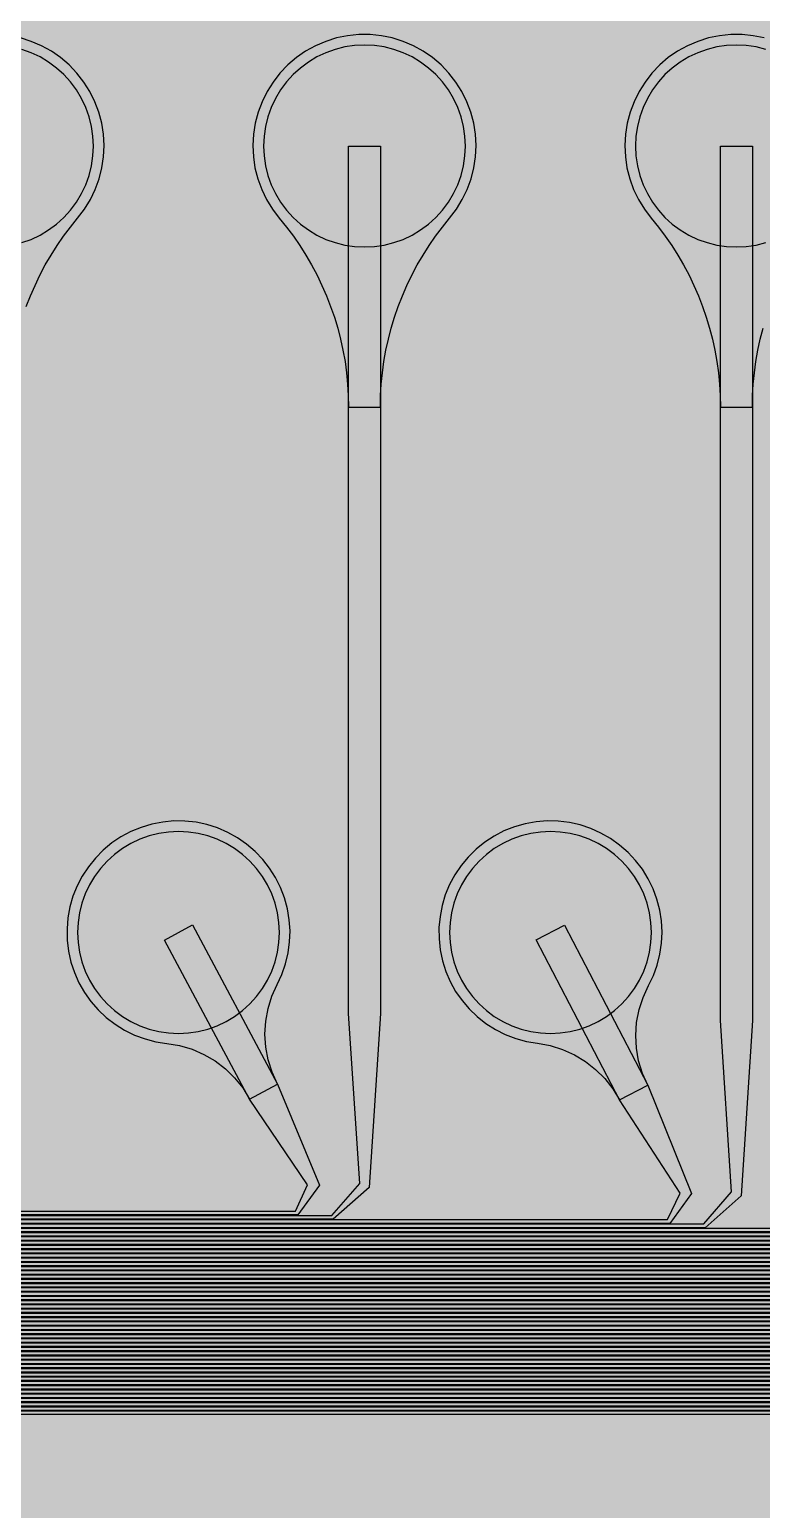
# Model space of a CAD drawing. Header units: metres. Extents: x -7231 to 10969, y -37556 to 1873.
# Drawn here: x 6216 to 6905, y -24324 to -22931 of the extents above; entities that cross this region are included whole.
import ezdxf

# ---------------------------------------------------------------- set-up
doc = ezdxf.new("R2010")
doc.units = ezdxf.units.M
for name, color, linetype in [('Metal1', 4, 'CONTINUOUS'), ('Metal2', 3, 'CONTINUOUS'), ('Polyimide', 7, 'CONTINUOUS'), ('Polyimide_Negative', 5, 'CONTINUOUS')]:
    doc.layers.add(name, color=color, linetype=linetype)

msp = doc.modelspace()

# ---------------------------------------------------------------- hatches: boundary and pattern name
at = {"layer": 'Polyimide'}
msp.add_hatch(color=7, dxfattribs=at).paths.add_polyline_path([(4065.7, -468), (4066.7, -502), (4068.5, -536), (4071.4, -570), (4075.5, -604), (4081, -638), (4088, -672), (4096.5, -706), (4106.6, -740), (4118.3, -774), (4131.6, -808), (4146.5, -842), (4162.9, -876), (4180.7, -910), (4199.8, -944), (4220.2, -978), (4241.7, -1012), (4264.2, -1046), (4287.5, -1080), (4311.5, -1114), (4336, -1148), (4360.9, -1182), (4385.9, -1216), (4410.9, -1250), (4435.7, -1284), (4460.2, -1318), (4484.2, -1352), (4507.5, -1385.9), (4530, -1419.9), (4551.5, -1453.9), (4571.9, -1487.9), (4591.1, -1521.9), (4608.9, -1555.9), (4625.3, -1589.9), (4640.1, -1623.9), (4653.4, -1657.9), (4665.1, -1691.9), (4675.2, -1725.9), (4683.7, -1759.9), (4690.7, -1793.9), (4696.2, -1827.9), (4700.3, -1861.9), (4703.2, -1895.9), (4705.1, -1929.9), (4706.1, -1963.9), (4706.4, -1997.9), (4706.5, -2031.9), (4706.5, -4793), (4710, -4838.4), (4720.2, -4882.7), (4737.1, -4925), (4760.1, -4964.2), (4788.9, -4999.5), (4822.6, -5030), (4860.5, -5055.1), (4901.8, -5074.2), (4901.8, -5074.2), (4970.7, -5105.2), (5034.7, -5145.3), (5092.8, -5193.5), (5143.8, -5249.2), (5186.9, -5311.2), (5221.2, -5378.4), (5246.2, -5449.7), (5261.4, -5523.7), (5266.5, -5599), (5261.4, -5674.3), (5246.2, -5748.3), (5221.2, -5819.6), (5186.9, -5886.8), (5143.8, -5948.8), (5092.8, -6004.5), (5034.7, -6052.7), (4970.7, -6092.8), (4901.8, -6123.8), (4860.5, -6142.9), (4822.6, -6168), (4788.9, -6198.5), (4760.1, -6233.8), (4737.1, -6273), (4720.2, -6315.3), (4710, -6359.6), (4706.5, -6405), (4706.5, -9221.5), (4710, -9266.9), (4720.2, -9311.2), (4737.1, -9353.5), (4760.1, -9392.7), (4788.9, -9428), (4822.6, -9458.5), (4860.5, -9483.6), (4901.8, -9502.7), (4970.7, -9533.7), (5034.7, -9573.8), (5092.8, -9622), (5143.8, -9677.7), (5186.9, -9739.7), (5221.2, -9806.9), (5246.2, -9878.2), (5261.4, -9952.2), (5266.5, -10027.5), (5261.4, -10102.8), (5246.2, -10176.8), (5221.2, -10248.1), (5186.9, -10315.3), (5143.8, -10377.3), (5092.8, -10433), (5034.7, -10481.2), (4970.7, -10521.3), (4901.8, -10552.3), (4860.5, -10571.4), (4822.6, -10596.5), (4788.9, -10627), (4760.1, -10662.3), (4737.1, -10701.5), (4720.2, -10743.8), (4710, -10788.1), (4706.5, -10833.5), (4706.5, -13650), (4710, -13695.4), (4720.2, -13739.7), (4737.1, -13782), (4760.1, -13821.2), (4788.9, -13856.5), (4822.6, -13887), (4860.5, -13912.1), (4901.8, -13931.2), (4970.7, -13962.2), (5034.7, -14002.2), (5092.8, -14050.5), (5143.8, -14106.2), (5186.9, -14168.2), (5221.2, -14235.4), (5246.2, -14306.7), (5261.4, -14380.7), (5266.5, -14456), (5261.4, -14531.3), (5246.2, -14605.3), (5221.2, -14676.5), (5186.9, -14743.8), (5143.8, -14805.8), (5092.8, -14861.5), (5034.7, -14909.7), (4970.7, -14949.8), (4901.8, -14980.8), (4860.5, -14999.9), (4822.6, -15025), (4788.9, -15055.5), (4760.1, -15090.8), (4737.1, -15130), (4720.2, -15172.3), (4710, -15216.6), (4706.5, -15262), (4706.5, -15456), (4720.9, -15750), (4764.1, -16041.3), (4835.7, -16326.8), (4934.9, -16604), (5060.7, -16870.2), (5212.1, -17122.7), (5387.5, -17359.2), (5585.2, -17577.3), (5803.3, -17775), (6039.8, -17950.4), (6292.3, -18101.8), (6558.4, -18227.6), (6835.6, -18326.8), (7121.2, -18398.3), (7412.4, -18441.5), (7706.5, -18456), (9969, -18456), (10047.4, -18459.8), (10125.1, -18471.4), (10201.2, -18490.4), (10275.2, -18516.9), (10346.1, -18550.5), (10413.5, -18590.8), (10476.5, -18637.6), (10534.7, -18690.3), (10587.4, -18748.5), (10634.2, -18811.5), (10674.5, -18878.9), (10708.1, -18949.8), (10734.6, -19023.8), (10753.6, -19099.9), (10765.2, -19177.6), (10769, -19256), (10769, -20895.8), (10730.2, -20951.4), (10694.6, -21009.1), (10662.2, -21068.6), (10633.2, -21129.9), (10607.6, -21192.7), (10585.5, -21256.7), (10566.9, -21322), (10552, -21388.1), (10540.8, -21455), (10533.4, -21522.3), (10529.6, -21590), (10529.6, -21657.8), (10533.4, -21725.5), (10540.8, -21792.9), (10552, -21859.7), (10566.9, -21925.9), (10585.5, -21991.1), (10607.6, -22055.2), (10633.2, -22117.9), (10662.2, -22179.2), (10694.6, -22238.7), (10730.2, -22296.4), (10769, -22352), (10769, -32454.2), (10728.7, -32510.5), (10691.7, -32568.9), (10658, -32629.3), (10627.8, -32691.6), (10601.2, -32755.4), (10578.2, -32820.7), (10558.9, -32887.1), (10543.4, -32954.5), (10531.8, -33022.7), (10524, -33091.4), (10520.1, -33160.5), (10520.1, -33229.7), (10524, -33298.8), (10531.8, -33367.5), (10543.4, -33435.7), (10558.9, -33503.1), (10578.2, -33569.5), (10601.2, -33634.8), (10627.8, -33698.6), (10658, -33760.8), (10691.7, -33821.3), (10728.7, -33879.7), (10769, -33936), (10769, -36556), (10765.2, -36634.4), (10753.6, -36712.1), (10734.6, -36788.2), (10708.1, -36862.1), (10674.5, -36933.1), (10634.2, -37000.5), (10587.4, -37063.5), (10534.7, -37121.7), (10476.5, -37174.4), (10413.5, -37221.2), (10346.1, -37261.5), (10275.2, -37295.1), (10201.2, -37321.6), (10125.1, -37340.6), (10047.4, -37352.1), (9969, -37356), (-6231, -37356), (-6309.4, -37352.1), (-6387.1, -37340.6), (-6463.2, -37321.6), (-6537.2, -37295.1), (-6608.1, -37261.5), (-6675.5, -37221.2), (-6738.5, -37174.4), (-6796.7, -37121.7), (-6849.4, -37063.5), (-6896.2, -37000.5), (-6936.5, -36933.1), (-6970.1, -36862.1), (-6996.6, -36788.2), (-7015.6, -36712.1), (-7027.2, -36634.4), (-7031, -36556), (-7031, -33936), (-6990.7, -33879.8), (-6953.7, -33821.3), (-6920, -33760.9), (-6889.8, -33698.6), (-6863.2, -33634.8), (-6840.2, -33569.5), (-6820.9, -33503.1), (-6805.4, -33435.7), (-6793.7, -33367.5), (-6785.9, -33298.8), (-6782, -33229.7), (-6782, -33160.5), (-6785.9, -33091.4), (-6793.7, -33022.7), (-6805.4, -32954.5), (-6820.9, -32887.1), (-6840.2, -32820.6), (-6863.2, -32755.4), (-6889.8, -32691.5), (-6920, -32629.3), (-6953.7, -32568.9), (-6990.7, -32510.4), (-7031, -32454.2), (-7031, -22364.8), (-6990.7, -22308.6), (-6953.7, -22250.1), (-6920, -22189.7), (-6889.8, -22127.5), (-6863.2, -22063.6), (-6840.2, -21998.4), (-6820.9, -21931.9), (-6805.4, -21864.5), (-6793.7, -21796.3), (-6785.9, -21727.6), (-6782, -21658.5), (-6782, -21589.3), (-6785.9, -21520.3), (-6793.7, -21451.5), (-6805.4, -21383.3), (-6820.9, -21315.9), (-6840.2, -21249.5), (-6863.2, -21184.2), (-6889.8, -21120.4), (-6920, -21058.1), (-6953.7, -20997.7), (-6990.7, -20939.3), (-7031, -20883), (-7031, -19256), (-7027.2, -19177.6), (-7015.6, -19099.9), (-6996.6, -19023.8), (-6970.1, -18949.8), (-6936.5, -18878.9), (-6896.2, -18811.5), (-6849.4, -18748.5), (-6796.7, -18690.3), (-6738.5, -18637.6), (-6675.5, -18590.8), (-6608.1, -18550.5), (-6537.2, -18516.9), (-6463.2, -18490.4), (-6387.1, -18471.4), (-6309.4, -18459.8), (-6231, -18456), (-3968.5, -18456), (-3674.4, -18441.5), (-3383.2, -18398.3), (-3097.6, -18326.8), (-2820.4, -18227.6), (-2554.3, -18101.8), (-2301.8, -17950.4), (-2065.3, -17775), (-1847.2, -17577.3), (-1649.5, -17359.2), (-1474.1, -17122.7), (-1322.7, -16870.2), (-1196.9, -16604), (-1097.7, -16326.8), (-1026.1, -16041.3), (-982.9, -15750), (-968.5, -15456), (-968.5, -15262), (-972, -15216.6), (-982.2, -15172.3), (-999.1, -15130), (-1022.1, -15090.8), (-1050.9, -15055.5), (-1084.6, -15025), (-1122.5, -14999.9), (-1163.8, -14980.8), (-1232.7, -14949.8), (-1296.7, -14909.7), (-1354.8, -14861.5), (-1405.8, -14805.8), (-1448.9, -14743.8), (-1483.2, -14676.5), (-1508.2, -14605.3), (-1523.4, -14531.3), (-1528.5, -14456), (-1523.4, -14380.7), (-1508.2, -14306.7), (-1483.2, -14235.4), (-1448.9, -14168.2), (-1405.8, -14106.2), (-1354.8, -14050.5), (-1296.7, -14002.2), (-1232.7, -13962.2), (-1163.8, -13931.2), (-1122.5, -13912.1), (-1084.6, -13887), (-1050.9, -13856.5), (-1022.1, -13821.2), (-999.1, -13782), (-982.2, -13739.7), (-972, -13695.4), (-968.5, -13650), (-968.5, -12309.6), (-972, -12264.3), (-982.2, -12219.9), (-999.1, -12177.7), (-1022.1, -12138.5), (-1050.9, -12103.2), (-1084.6, -12072.6), (-1122.5, -12047.5), (-1163.8, -12028.5), (-1232.7, -11997.4), (-1296.7, -11957.4), (-1354.8, -11909.1), (-1405.8, -11853.5), (-1448.9, -11791.5), (-1483.2, -11724.2), (-1508.2, -11653), (-1523.4, -11579), (-1528.5, -11503.7), (-1523.4, -11428.3), (-1508.2, -11354.4), (-1483.2, -11283.1), (-1448.9, -11215.9), (-1405.8, -11153.8), (-1354.8, -11098.2), (-1296.7, -11049.9), (-1232.7, -11009.9), (-1163.8, -10978.8), (-1122.5, -10959.8), (-1084.6, -10934.7), (-1050.9, -10904.1), (-1022.1, -10868.9), (-999.1, -10829.6), (-982.2, -10787.4), (-972, -10743), (-968.5, -10697.7), (-968.5, -9357.3), (-972, -9311.9), (-982.2, -9267.6), (-999.1, -9225.4), (-1022.1, -9186.1), (-1050.9, -9150.8), (-1084.6, -9120.3), (-1122.5, -9095.2), (-1163.8, -9076.2), (-1163.8, -9076.2), (-1232.7, -9045.1), (-1296.7, -9005.1), (-1354.8, -8956.8), (-1405.8, -8901.1), (-1448.9, -8839.1), (-1483.2, -8771.9), (-1508.2, -8700.6), (-1523.4, -8626.7), (-1528.5, -8551.3), (-1523.4, -8476), (-1508.2, -8402), (-1483.2, -8330.8), (-1448.9, -8263.5), (-1405.8, -8201.5), (-1354.8, -8145.9), (-1296.7, -8097.6), (-1232.7, -8057.6), (-1163.8, -8026.5), (-1163.8, -8026.5), (-1122.5, -8007.4), (-1084.6, -7982.4), (-1050.9, -7951.8), (-1022.1, -7916.5), (-999.1, -7877.3), (-982.2, -7835), (-972, -7790.7), (-968.5, -7745.4), (-968.5, -6405), (-972, -6359.6), (-982.2, -6315.3), (-999.1, -6273), (-1022.1, -6233.8), (-1050.9, -6198.5), (-1084.6, -6168), (-1122.5, -6142.9), (-1163.8, -6123.8), (-1163.8, -6123.8), (-1232.7, -6092.8), (-1296.7, -6052.7), (-1354.8, -6004.5), (-1405.8, -5948.8), (-1448.9, -5886.8), (-1483.2, -5819.6), (-1508.2, -5748.3), (-1523.4, -5674.3), (-1528.5, -5599), (-1523.4, -5523.7), (-1508.2, -5449.7), (-1483.2, -5378.4), (-1448.9, -5311.2), (-1405.8, -5249.2), (-1354.8, -5193.5), (-1296.7, -5145.3), (-1232.7, -5105.2), (-1163.8, -5074.2), (-1163.8, -5074.2), (-1122.5, -5055.1), (-1084.6, -5030), (-1050.9, -4999.5), (-1022.1, -4964.2), (-999.1, -4925), (-982.2, -4882.7), (-972, -4838.4), (-968.5, -4793), (-968.5, -2031.9), (-968.4, -1997.9), (-968.1, -1963.9), (-967.1, -1929.9), (-965.2, -1895.9), (-962.2, -1861.9), (-958, -1827.9), (-952.4, -1793.9), (-945.3, -1759.9), (-936.6, -1725.9), (-926.4, -1691.9), (-914.4, -1657.9), (-900.9, -1623.9), (-885.7, -1589.9), (-869.1, -1555.9), (-850.9, -1521.9), (-831.4, -1487.9), (-810.6, -1453.9), (-788.7, -1419.9), (-765.8, -1385.9), (-742.1, -1352), (-717.6, -1318), (-692.7, -1284), (-667.4, -1250), (-641.9, -1216), (-616.4, -1182), (-591.1, -1148), (-566.1, -1114), (-541.7, -1080), (-517.9, -1046), (-495, -1012), (-473.1, -978), (-452.4, -944), (-432.8, -910), (-414.7, -876), (-398, -842), (-382.9, -808), (-369.3, -774), (-357.4, -740), (-347.1, -706), (-338.4, -672), (-331.3, -638), (-325.7, -604), (-321.5, -570), (-318.6, -536), (-316.7, -502), (-315.7, -468), (-315.3, -434), (-315.2, -400), (-315.2, 401), (-315.2, 451), (-315.2, 1644), (-270.2, 1644), (-270, 1637.1), (-269.4, 1630.3), (-268.2, 1623.5), (-266.7, 1616.8), (-264.7, 1610.2), (-262.3, 1603.8), (-259.4, 1597.6), (-256.2, 1591.5), (-252.6, 1585.7), (-248.6, 1580.1), (-244.2, 1574.8), (-239.5, 1569.8), (-234.5, 1565.1), (-229.2, 1560.7), (-223.6, 1556.7), (-217.8, 1553.1), (-211.7, 1549.8), (-205.4, 1547), (-199, 1544.6), (-192.4, 1542.6), (-185.7, 1541), (-179, 1539.9), (-172.1, 1539.2), (-165.2, 1539), (-158.4, 1539.2), (-151.5, 1539.9), (-144.8, 1541), (-138.1, 1542.6), (-131.5, 1544.6), (-125.1, 1547), (-118.8, 1549.8), (-112.8, 1553.1), (-106.9, 1556.7), (-101.3, 1560.7), (-96, 1565.1), (-91, 1569.8), (-86.3, 1574.8), (-81.9, 1580.1), (-77.9, 1585.7), (-74.3, 1591.5), (-71.1, 1597.6), (-68.2, 1603.8), (-65.8, 1610.2), (-63.8, 1616.8), (-62.3, 1623.5), (-61.1, 1630.3), (-60.5, 1637.1), (-60.2, 1644), (1853, 1644), (1853, 1573), (3815.2, 1573), (3815.5, 1579.5), (3816.1, 1586.1), (3817.2, 1592.5), (3818.7, 1598.9), (3820.6, 1605.1), (3822.9, 1611.3), (3825.6, 1617.2), (3828.6, 1623), (3832.1, 1628.6), (3835.9, 1633.9), (3840.1, 1638.9), (3844.5, 1643.7), (3849.3, 1648.2), (3854.4, 1652.3), (3859.7, 1656.1), (3865.2, 1659.6), (3871, 1662.7), (3877, 1665.4), (3883.1, 1667.7), (3889.4, 1669.6), (3895.7, 1671.1), (3902.2, 1672.1), (3908.7, 1672.8), (3915.2, 1673), (3921.8, 1672.8), (3928.3, 1672.1), (3934.8, 1671.1), (3941.1, 1669.6), (3947.4, 1667.7), (3953.5, 1665.4), (3959.5, 1662.7), (3965.2, 1659.6), (3970.8, 1656.1), (3976.1, 1652.3), (3981.2, 1648.2), (3986, 1643.7), (3990.4, 1638.9), (3994.6, 1633.9), (3998.4, 1628.6), (4001.9, 1623), (4004.9, 1617.2), (4007.6, 1611.3), (4009.9, 1605.1), (4011.8, 1598.9), (4013.3, 1592.5), (4014.4, 1586.1), (4015, 1579.5), (4015.2, 1573), (4065.2, 1573), (4065.2, 451), (4065.2, 401), (4065.2, -400), (4065.3, -434), (4065.7, -468)])

# ---------------------------------------------------------------- linework, layer by layer
at = {"layer": 'Metal1'}
for points in [[(9452.2, -24234.7), (2924.3, -24234.7), (2893.2, -24203.7), (2893.2, -19211.9)], [(2896.7, -19211.9), (2896.7, -24202.3), (2925.7, -24231.2), (9450.8, -24231.2)], [(9444.2, -24226.7), (2932.3, -24226.7), (2901.2, -24195.7), (2901.2, -19211.9)], [(2904.7, -19211.9), (2904.7, -24194.3), (2933.7, -24223.2), (9442.8, -24223.2)], [(9436.2, -24218.8), (2940.3, -24218.8), (2909.2, -24187.7), (2909.2, -19211.9)], [(2912.7, -19211.9), (2912.7, -24186.3), (2941.7, -24215.2), (9434.8, -24215.2)], [(9428.2, -24210.7), (2948.3, -24210.7), (2917.2, -24179.7), (2917.2, -19211.9)], [(2920.7, -19211.9), (2920.7, -24178.3), (2949.7, -24207.2), (9426.8, -24207.2)], [(9420.2, -24202.7), (2956.3, -24202.7), (2925.2, -24171.7), (2925.2, -19211.9)], [(2928.7, -19211.9), (2928.7, -24170.3), (2957.7, -24199.2), (9418.8, -24199.2)], [(9412.2, -24194.7), (2964.3, -24194.7), (2933.2, -24163.7), (2933.2, -19211.9)], [(2936.7, -19211.9), (2936.7, -24162.3), (2965.7, -24191.2), (9410.8, -24191.2)], [(9404.2, -24186.8), (2972.3, -24186.8), (2941.2, -24155.7), (2941.2, -19211.9)], [(2944.7, -19211.9), (2944.7, -24154.3), (2973.7, -24183.2), (9402.8, -24183.2)], [(9396.2, -24178.7), (2980.3, -24178.7), (2949.2, -24147.7), (2949.2, -19211.9)], [(2952.7, -19211.9), (2952.7, -24146.3), (2981.7, -24175.2), (9394.8, -24175.2)], [(9388.2, -24170.7), (2988.3, -24170.7), (2957.2, -24139.7), (2957.2, -19211.9)], [(2960.7, -19211.9), (2960.7, -24138.3), (2989.7, -24167.2), (9386.8, -24167.2)], [(9380.2, -24162.7), (2996.3, -24162.7), (2965.2, -24131.7), (2965.2, -19211.9)], [(2968.7, -19211.9), (2968.7, -24130.3), (2997.7, -24159.2), (9378.8, -24159.2)], [(9372.2, -24154.8), (3004.3, -24154.8), (2973.2, -24123.7), (2973.2, -19211.9)], [(2976.7, -19211.9), (2976.7, -24122.3), (3005.7, -24151.2), (9370.8, -24151.2)], [(9364.2, -24146.7), (3012.3, -24146.7), (2981.2, -24115.7), (2981.2, -19211.9)], [(2984.7, -19211.9), (2984.7, -24114.3), (3013.7, -24143.2), (9362.8, -24143.2)], [(9356.2, -24138.7), (3020.3, -24138.7), (2989.2, -24107.7), (2989.2, -19211.9)], [(2992.7, -19211.9), (2992.7, -24106.3), (3021.7, -24135.2), (9354.8, -24135.2)], [(9348.2, -24130.7), (3028.3, -24130.7), (2997.2, -24099.7), (2997.2, -19211.9)], [(3000.7, -19211.9), (3000.7, -24098.3), (3029.7, -24127.2), (9346.8, -24127.2)], [(9340.2, -24122.8), (3036.3, -24122.8), (3005.2, -24091.7), (3005.2, -19211.9)], [(3008.7, -19211.9), (3008.7, -24090.3), (3037.7, -24119.2), (9338.8, -24119.2)], [(9332.2, -24114.7), (3044.3, -24114.7), (3013.2, -24083.7), (3013.2, -19211.9)], [(3016.7, -19211.9), (3016.7, -24082.3), (3045.7, -24111.2), (9330.8, -24111.2)], [(8952.2, -24106.7), (3052.3, -24106.7), (3021.2, -24075.7), (3021.2, -19211.9)], [(3024.7, -19211.9), (3024.7, -24074.3), (3053.7, -24103.2), (8950.8, -24103.2)], [(8602.2, -24098.7), (3060.3, -24098.7), (3029.2, -24067.7), (3029.2, -19211.9)], [(3032.7, -19211.9), (3032.7, -24066.3), (3061.7, -24095.2), (8600.8, -24095.2)], [(8252.2, -24090.8), (3068.3, -24090.8), (3037.2, -24059.7), (3037.2, -19211.9)], [(3040.7, -19211.9), (3040.7, -24058.3), (3069.7, -24087.2), (8250.8, -24087.2)], [(7935.9, -24052.8), (7902.2, -24082.8), (3076.3, -24082.8), (3045.2, -24051.7), (3045.2, -19211.9)], [(3048.7, -19211.9), (3048.7, -24050.3), (3077.7, -24079.2), (7900.8, -24079.2), (7927.1, -24049.2)], [(3056.7, -19211.9), (3056.7, -24042.3), (3085.7, -24071.2), (7550.8, -24071.2), (7577.1, -24041.2), (7566.5, -23876.5), (7566.5, -23041), (7596.5, -23041), (7596.5, -23876.5), (7585.9, -24044.8), (7552.2, -24074.7), (3084.3, -24074.7), (3053.2, -24043.7), (3053.2, -19211.9)], [(3064.7, -19211.9), (3064.7, -24034.3), (3093.7, -24063.2), (7200.8, -24063.2), (7227, -24033.2), (7216.5, -23870.1), (7216.5, -23041), (7246.5, -23041), (7246.5, -23870.1), (7236, -24036.8), (7202.2, -24066.7), (3092.3, -24066.7), (3061.2, -24035.7), (3061.2, -19211.9)], [(3072.7, -19211.9), (3072.7, -24026.3), (3101.7, -24055.2), (6850.8, -24055.2), (6877, -24025.1), (6866.5, -23863.7), (6866.5, -23041), (6896.5, -23041), (6896.5, -23863.7), (6886, -24028.9), (6852.2, -24058.8), (3100.3, -24058.8), (3069.2, -24027.7), (3069.2, -19211.9)], [(3080.7, -19211.9), (3080.7, -24018.3), (3109.7, -24047.2), (6500.8, -24047.2), (6527, -24017.1), (6516.5, -23857.3), (6516.5, -23041), (6546.5, -23041), (6546.5, -23857.3), (6536, -24020.9), (6502.2, -24050.8), (3108.3, -24050.8), (3077.2, -24019.7), (3077.2, -19211.9)], [(6213.3, -23191.9), (6217.2, -23181.9), (6221.5, -23172.1), (6226.1, -23162.4), (6231.2, -23152.9), (6236.6, -23143.6), (6242.3, -23134.6), (6248.4, -23125.8), (6254.9, -23117.2), (6261.6, -23108.9), (6268.1, -23100.4), (6273.6, -23091.4), (6278.2, -23081.8), (6281.9, -23071.9), (6284.5, -23061.6), (6286, -23051.1), (6286.5, -23040.5), (6285.9, -23029.9), (6284.3, -23019.4), (6281.6, -23009.2), (6277.8, -22999.3), (6273.1, -22989.8), (6267.5, -22980.8), (6261, -22972.4), (6253.7, -22964.7), (6245.6, -22957.8), (6236.9, -22951.8), (6227.6, -22946.7), (6217.9, -22942.5), (6207.7, -22939.3)], [(6907.7, -22939.3), (6897.4, -22937.2), (6886.8, -22936.1), (6876.2, -22936.1), (6865.6, -22937.2), (6855.3, -22939.3), (6845.1, -22942.5), (6835.4, -22946.7), (6826.1, -22951.8), (6817.4, -22957.8), (6809.3, -22964.7), (6802, -22972.4), (6795.5, -22980.8), (6789.9, -22989.8), (6785.2, -22999.3), (6781.4, -23009.2), (6778.7, -23019.4), (6777.1, -23029.9), (6776.5, -23040.5), (6777, -23051.1), (6778.5, -23061.6), (6781.1, -23071.9), (6784.8, -23081.8), (6789.4, -23091.4), (6794.9, -23100.4), (6801.4, -23108.9), (6808.1, -23117.2), (6814.6, -23125.8), (6820.7, -23134.6), (6826.4, -23143.6), (6831.8, -23152.9), (6836.9, -23162.4), (6841.5, -23172.1), (6845.8, -23181.9), (6849.7, -23191.9), (6853.2, -23202.1), (6856.3, -23212.4), (6859, -23222.7), (6861.3, -23233.2), (6863.2, -23243.8), (6864.6, -23254.4), (6865.7, -23265.1), (6866.3, -23275.8), (6866.5, -23286.6), (6896.5, -23286.6), (6896.5, -23286.6), (6896.7, -23275.8), (6897.3, -23265.1), (6898.4, -23254.4), (6899.8, -23243.8), (6901.7, -23233.2), (6904, -23222.7), (6906.7, -23212.4)]]:
    msp.add_lwpolyline(points, dxfattribs=at)
msp.add_lwpolyline([(6546.5, -23286.6), (6546.7, -23275.8), (6547.3, -23265.1), (6548.4, -23254.4), (6549.8, -23243.8), (6551.7, -23233.2), (6554, -23222.7), (6556.7, -23212.4), (6559.8, -23202.1), (6563.3, -23191.9), (6567.2, -23181.9), (6571.5, -23172.1), (6576.1, -23162.4), (6581.2, -23152.9), (6586.6, -23143.6), (6592.3, -23134.6), (6598.4, -23125.8), (6604.9, -23117.2), (6611.6, -23108.9), (6618.1, -23100.4), (6623.6, -23091.4), (6628.2, -23081.8), (6631.9, -23071.9), (6634.5, -23061.6), (6636, -23051.1), (6636.5, -23040.5), (6635.9, -23029.9), (6634.3, -23019.4), (6631.6, -23009.2), (6627.8, -22999.3), (6623.1, -22989.8), (6617.5, -22980.8), (6611, -22972.4), (6603.7, -22964.7), (6595.6, -22957.8), (6586.9, -22951.8), (6577.6, -22946.7), (6567.9, -22942.5), (6557.7, -22939.3), (6547.4, -22937.2), (6536.8, -22936.1), (6526.2, -22936.1), (6515.6, -22937.2), (6505.3, -22939.3), (6495.1, -22942.5), (6485.4, -22946.7), (6476.1, -22951.8), (6467.4, -22957.8), (6459.3, -22964.7), (6452, -22972.4), (6445.5, -22980.8), (6439.9, -22989.8), (6435.2, -22999.3), (6431.4, -23009.2), (6428.7, -23019.4), (6427.1, -23029.9), (6426.5, -23040.5), (6427, -23051.1), (6428.5, -23061.6), (6431.1, -23071.9), (6434.8, -23081.8), (6439.4, -23091.4), (6444.9, -23100.4), (6451.4, -23108.9), (6458.1, -23117.2), (6464.6, -23125.8), (6470.7, -23134.6), (6476.4, -23143.6), (6481.8, -23152.9), (6486.9, -23162.4), (6491.5, -23172.1), (6495.8, -23181.9), (6499.7, -23191.9), (6503.2, -23202.1), (6506.3, -23212.4), (6509, -23222.7), (6511.3, -23233.2), (6513.2, -23243.8), (6514.6, -23254.4), (6515.7, -23265.1), (6516.3, -23275.8), (6516.5, -23286.6), (6546.5, -23286.6)], close=True, dxfattribs=at)
at = {"layer": 'Metal2'}
for points in [[(9448.2, -24230.7), (2928.3, -24230.7), (2897.2, -24199.7), (2897.2, -19211.9)], [(2900.8, -19211.9), (2900.8, -24198.3), (2929.7, -24227.2), (9446.8, -24227.2)], [(9440.2, -24222.7), (2936.3, -24222.7), (2905.2, -24191.7), (2905.2, -19211.9)], [(2908.8, -19211.9), (2908.8, -24190.3), (2937.7, -24219.2), (9438.8, -24219.2)], [(9432.2, -24214.7), (2944.3, -24214.7), (2913.2, -24183.7), (2913.2, -19211.9)], [(2916.8, -19211.9), (2916.8, -24182.3), (2945.7, -24211.2), (9430.8, -24211.2)], [(9424.2, -24206.8), (2952.3, -24206.8), (2921.2, -24175.7), (2921.2, -19211.9)], [(2924.8, -19211.9), (2924.8, -24174.3), (2953.7, -24203.2), (9422.8, -24203.2)], [(9416.2, -24198.7), (2960.3, -24198.7), (2929.2, -24167.7), (2929.2, -19211.9)], [(2932.8, -19211.9), (2932.8, -24166.3), (2961.7, -24195.2), (9414.8, -24195.2)], [(9408.2, -24190.7), (2968.3, -24190.7), (2937.2, -24159.7), (2937.2, -19211.9)], [(2940.8, -19211.9), (2940.8, -24158.3), (2969.7, -24187.2), (9406.8, -24187.2)], [(9400.2, -24182.7), (2976.3, -24182.7), (2945.2, -24151.7), (2945.2, -19211.9)], [(2948.8, -19211.9), (2948.8, -24150.3), (2977.7, -24179.2), (9398.8, -24179.2)], [(9392.2, -24174.8), (2984.3, -24174.8), (2953.2, -24143.7), (2953.2, -19211.9)], [(2956.8, -19211.9), (2956.8, -24142.3), (2985.7, -24171.2), (9390.8, -24171.2)], [(9384.2, -24166.7), (2992.3, -24166.7), (2961.2, -24135.7), (2961.2, -19211.9)], [(2964.8, -19211.9), (2964.8, -24134.3), (2993.7, -24163.2), (9382.8, -24163.2)], [(9376.2, -24158.7), (3000.3, -24158.7), (2969.2, -24127.7), (2969.2, -19211.9)], [(2972.8, -19211.9), (2972.8, -24126.3), (3001.7, -24155.2), (9374.8, -24155.2)], [(9368.2, -24150.7), (3008.3, -24150.7), (2977.2, -24119.7), (2977.2, -19211.9)], [(2980.8, -19211.9), (2980.8, -24118.3), (3009.7, -24147.2), (9366.8, -24147.2)], [(9360.2, -24142.8), (3016.3, -24142.8), (2985.2, -24111.7), (2985.2, -19211.9)], [(2988.8, -19211.9), (2988.8, -24110.3), (3017.7, -24139.2), (9358.8, -24139.2)], [(9352.2, -24134.7), (3024.3, -24134.7), (2993.2, -24103.7), (2993.2, -19211.9)], [(2996.8, -19211.9), (2996.8, -24102.3), (3025.7, -24131.2), (9350.8, -24131.2)], [(9344.2, -24126.7), (3032.3, -24126.7), (3001.2, -24095.7), (3001.2, -19211.9)], [(3004.8, -19211.9), (3004.8, -24094.3), (3033.7, -24123.2), (9342.8, -24123.2)], [(9336.2, -24118.7), (3040.3, -24118.7), (3009.2, -24087.7), (3009.2, -19211.9)], [(3012.8, -19211.9), (3012.8, -24086.3), (3041.7, -24115.2), (9334.8, -24115.2)], [(9328.2, -24110.8), (3048.3, -24110.8), (3017.2, -24079.7), (3017.2, -19211.9)], [(3020.8, -19211.9), (3020.8, -24078.3), (3049.7, -24107.2), (9326.8, -24107.2)], [(8918.7, -24102.8), (3056.3, -24102.8), (3025.2, -24071.7), (3025.2, -19211.9)], [(3028.7, -19211.9), (3028.7, -24070.3), (3057.7, -24099.2), (8916.8, -24099.2)], [(8568.7, -24094.7), (3064.3, -24094.7), (3033.2, -24063.7), (3033.2, -19211.9)], [(3036.7, -19211.9), (3036.7, -24062.3), (3065.7, -24091.2), (8566.8, -24091.2)], [(8218.7, -24086.7), (3072.3, -24086.7), (3041.2, -24055.7), (3041.2, -19211.9)], [(3044.7, -19211.9), (3044.7, -24054.3), (3073.7, -24083.2), (8216.8, -24083.2)], [(3052.7, -19211.9), (3052.7, -24046.3), (3081.7, -24075.2), (7866.7, -24075.2), (7879.8, -24049.6), (7816, -23940.6), (7743, -23787.5), (7770, -23774.5), (7843.1, -23927.7), (7889.8, -24050.2), (7868.7, -24078.8), (3080.3, -24078.8), (3049.2, -24047.7), (3049.2, -19211.9)], [(3060.7, -19211.9), (3060.7, -24038.3), (3089.7, -24067.2), (7516.7, -24067.2), (7529.4, -24041.8), (7467.7, -23940), (7393, -23787.6), (7420, -23774.4), (7494.7, -23926.8), (7539.6, -24042.3), (7518.7, -24070.8), (3088.3, -24070.8), (3057.2, -24039.7), (3057.2, -19211.9)], [(3068.7, -19211.9), (3068.7, -24030.3), (3097.7, -24059.2), (7166.7, -24059.2), (7178.9, -24034), (7119.5, -23939.3), (7043.1, -23787.8), (7069.9, -23774.2), (7146.3, -23925.8), (7189.5, -24034.4), (7168.7, -24062.7), (3096.3, -24062.7), (3065.2, -24031.7), (3065.2, -19211.9)], [(3076.7, -19211.9), (3076.7, -24022.3), (3105.7, -24051.2), (6816.7, -24051.2), (6828.5, -24026.2), (6771.4, -23938.5), (6693.2, -23787.9), (6719.8, -23774.1), (6798, -23924.7), (6839.3, -24026.6), (6818.7, -24054.7), (3104.3, -24054.7), (3073.2, -24023.7), (3073.2, -19211.9)], [(3084.7, -19211.9), (3084.7, -24014.3), (3113.7, -24043.2), (6466.7, -24043.2), (6478, -24018.4), (6423.3, -23937.7), (6343.3, -23788.1), (6369.7, -23773.9), (6449.8, -23923.6), (6489.2, -24018.7), (6468.7, -24046.7), (3112.3, -24046.7), (3081.2, -24015.7), (3081.2, -19211.9)]]:
    msp.add_lwpolyline(points, dxfattribs=at)
for points in [[(6449.8, -23923.6), (6444.7, -23912.5), (6441, -23900.9), (6438.7, -23888.9), (6437.9, -23876.8), (6438.6, -23864.6), (6440.8, -23852.6), (6444.4, -23841), (6449.4, -23829.9), (6453.8, -23820.4), (6457.3, -23810.5), (6459.7, -23800.3), (6461.1, -23789.9), (6461.5, -23779.4), (6460.8, -23769), (6459.1, -23758.6), (6456.3, -23748.5), (6452.6, -23738.7), (6447.9, -23729.3), (6442.3, -23720.5), (6435.8, -23712.2), (6428.6, -23704.7), (6420.6, -23697.9), (6412, -23691.9), (6402.9, -23686.8), (6393.2, -23682.6), (6383.3, -23679.5), (6373, -23677.3), (6362.6, -23676.2), (6352.1, -23676.1), (6341.7, -23677.1), (6331.4, -23679), (6321.3, -23682.1), (6311.7, -23686.1), (6302.4, -23691), (6293.7, -23696.8), (6285.6, -23703.5), (6278.3, -23711), (6271.7, -23719.1), (6265.9, -23727.9), (6261.1, -23737.2), (6257.2, -23746.9), (6254.3, -23757), (6252.4, -23767.3), (6251.6, -23777.7), (6251.7, -23788.2), (6253, -23798.6), (6255.3, -23808.8), (6258.5, -23818.8), (6262.8, -23828.4), (6268, -23837.5), (6274, -23846), (6280.9, -23853.9), (6288.6, -23861.1), (6296.9, -23867.4), (6305.8, -23873), (6315.2, -23877.5), (6325.1, -23881.2), (6335.2, -23883.8), (6345.6, -23885.4), (6357.6, -23887.4), (6369.3, -23890.9), (6380.4, -23895.7), (6390.9, -23901.9), (6400.6, -23909.3), (6409.3, -23917.8), (6416.9, -23927.3), (6423.3, -23937.7), (6449.8, -23923.6)], [(6798, -23924.7), (6793.1, -23913.6), (6789.5, -23901.9), (6787.4, -23889.9), (6786.8, -23877.8), (6787.6, -23865.6), (6789.9, -23853.6), (6793.7, -23842.1), (6798.8, -23831), (6803.4, -23821.6), (6806.9, -23811.7), (6809.5, -23801.5), (6811, -23791.2), (6811.5, -23780.7), (6810.9, -23770.2), (6809.4, -23759.9), (6806.7, -23749.7), (6803.1, -23739.9), (6798.5, -23730.5), (6793, -23721.5), (6786.7, -23713.2), (6779.5, -23705.6), (6771.6, -23698.7), (6763.1, -23692.6), (6754, -23687.4), (6744.5, -23683.1), (6734.5, -23679.8), (6724.3, -23677.5), (6713.9, -23676.3), (6703.4, -23676), (6693, -23676.9), (6682.6, -23678.7), (6672.6, -23681.6), (6662.8, -23685.5), (6653.5, -23690.3), (6644.8, -23696.1), (6636.6, -23702.6), (6629.1, -23710), (6622.4, -23718.1), (6616.6, -23726.8), (6611.6, -23736), (6607.6, -23745.7), (6604.6, -23755.7), (6602.6, -23766), (6601.6, -23776.4), (6601.7, -23786.9), (6602.8, -23797.3), (6604.9, -23807.6), (6608.1, -23817.6), (6612.2, -23827.2), (6617.3, -23836.4), (6623.3, -23845), (6630, -23853), (6637.6, -23860.2), (6645.8, -23866.7), (6654.7, -23872.3), (6664, -23877), (6673.8, -23880.8), (6683.9, -23883.5), (6694.3, -23885.3), (6706.3, -23887.4), (6717.9, -23891), (6729, -23896), (6739.5, -23902.3), (6749, -23909.8), (6757.6, -23918.5), (6765.1, -23928.1), (6771.4, -23938.5), (6798, -23924.7)]]:
    msp.add_lwpolyline(points, close=True, dxfattribs=at)
at = {"layer": 'Polyimide_Negative'}
for points in [[(6626.5, -23041), (6626, -23031.7), (6624.7, -23022.5), (6622.4, -23013.4), (6619.3, -23004.6), (6615.3, -22996.2), (6610.5, -22988.2), (6604.9, -22980.7), (6598.7, -22973.8), (6591.8, -22967.6), (6584.3, -22962), (6576.3, -22957.2), (6567.9, -22953.2), (6559.1, -22950.1), (6550, -22947.8), (6540.8, -22946.5), (6531.5, -22946), (6522.2, -22946.5), (6513, -22947.8), (6503.9, -22950.1), (6495.1, -22953.2), (6486.7, -22957.2), (6478.7, -22962), (6471.2, -22967.6), (6464.3, -22973.8), (6458.1, -22980.7), (6452.5, -22988.2), (6447.7, -22996.2), (6443.7, -23004.6), (6440.6, -23013.4), (6438.3, -23022.5), (6437, -23031.7), (6436.5, -23041), (6437, -23050.3), (6438.3, -23059.5), (6440.6, -23068.6), (6443.7, -23077.4), (6447.7, -23085.8), (6452.5, -23093.8), (6458.1, -23101.3), (6464.3, -23108.2), (6471.2, -23114.4), (6478.7, -23120), (6486.7, -23124.8), (6495.1, -23128.8), (6503.9, -23131.9), (6513, -23134.2), (6522.2, -23135.5), (6531.5, -23136), (6540.8, -23135.5), (6550, -23134.2), (6559.1, -23131.9), (6567.9, -23128.8), (6576.3, -23124.8), (6584.3, -23120), (6591.8, -23114.4), (6598.7, -23108.2), (6604.9, -23101.3), (6610.5, -23093.8), (6615.3, -23085.8), (6619.3, -23077.4), (6622.4, -23068.6), (6624.7, -23059.5), (6626, -23050.3), (6626.5, -23041)], [(6451.5, -23781), (6451, -23771.7), (6449.7, -23762.5), (6447.4, -23753.4), (6444.3, -23744.6), (6440.3, -23736.2), (6435.5, -23728.2), (6429.9, -23720.7), (6423.7, -23713.8), (6416.8, -23707.6), (6409.3, -23702), (6401.3, -23697.2), (6392.9, -23693.2), (6384.1, -23690.1), (6375, -23687.8), (6365.8, -23686.5), (6356.5, -23686), (6347.2, -23686.5), (6338, -23687.8), (6328.9, -23690.1), (6320.1, -23693.2), (6311.7, -23697.2), (6303.7, -23702), (6296.2, -23707.6), (6289.3, -23713.8), (6283.1, -23720.7), (6277.5, -23728.2), (6272.7, -23736.2), (6268.7, -23744.6), (6265.6, -23753.4), (6263.3, -23762.5), (6262, -23771.7), (6261.5, -23781), (6262, -23790.3), (6263.3, -23799.5), (6265.6, -23808.6), (6268.7, -23817.4), (6272.7, -23825.8), (6277.5, -23833.8), (6283.1, -23841.3), (6289.3, -23848.2), (6296.2, -23854.4), (6303.7, -23860), (6311.7, -23864.8), (6320.1, -23868.8), (6328.9, -23871.9), (6338, -23874.2), (6347.2, -23875.5), (6356.5, -23876), (6365.8, -23875.5), (6375, -23874.2), (6384.1, -23871.9), (6392.9, -23868.8), (6401.3, -23864.8), (6409.3, -23860), (6416.8, -23854.4), (6423.7, -23848.2), (6429.9, -23841.3), (6435.5, -23833.8), (6440.3, -23825.8), (6444.3, -23817.4), (6447.4, -23808.6), (6449.7, -23799.5), (6451, -23790.3), (6451.5, -23781)], [(6801.5, -23781), (6801, -23771.7), (6799.7, -23762.5), (6797.4, -23753.4), (6794.3, -23744.6), (6790.3, -23736.2), (6785.5, -23728.2), (6779.9, -23720.7), (6773.7, -23713.8), (6766.8, -23707.6), (6759.3, -23702), (6751.3, -23697.2), (6742.9, -23693.2), (6734.1, -23690.1), (6725, -23687.8), (6715.8, -23686.5), (6706.5, -23686), (6697.2, -23686.5), (6688, -23687.8), (6678.9, -23690.1), (6670.1, -23693.2), (6661.7, -23697.2), (6653.7, -23702), (6646.2, -23707.6), (6639.3, -23713.8), (6633.1, -23720.7), (6627.5, -23728.2), (6622.7, -23736.2), (6618.7, -23744.6), (6615.6, -23753.4), (6613.3, -23762.5), (6612, -23771.7), (6611.5, -23781), (6612, -23790.3), (6613.3, -23799.5), (6615.6, -23808.6), (6618.7, -23817.4), (6622.7, -23825.8), (6627.5, -23833.8), (6633.1, -23841.3), (6639.3, -23848.2), (6646.2, -23854.4), (6653.7, -23860), (6661.7, -23864.8), (6670.1, -23868.8), (6678.9, -23871.9), (6688, -23874.2), (6697.2, -23875.5), (6706.5, -23876), (6715.8, -23875.5), (6725, -23874.2), (6734.1, -23871.9), (6742.9, -23868.8), (6751.3, -23864.8), (6759.3, -23860), (6766.8, -23854.4), (6773.7, -23848.2), (6779.9, -23841.3), (6785.5, -23833.8), (6790.3, -23825.8), (6794.3, -23817.4), (6797.4, -23808.6), (6799.7, -23799.5), (6801, -23790.3), (6801.5, -23781)]]:
    msp.add_lwpolyline(points, close=True, dxfattribs=at)
for points in [[(6909.1, -22950.1), (6900, -22947.8), (6890.8, -22946.5), (6881.5, -22946), (6872.2, -22946.5), (6863, -22947.8), (6853.9, -22950.1), (6845.1, -22953.2), (6836.7, -22957.2), (6828.7, -22962), (6821.2, -22967.6), (6814.3, -22973.8), (6808.1, -22980.7), (6802.5, -22988.2), (6797.7, -22996.2), (6793.7, -23004.6), (6790.6, -23013.4), (6788.3, -23022.5), (6787, -23031.7), (6786.5, -23041), (6787, -23050.3), (6788.3, -23059.5), (6790.6, -23068.6), (6793.7, -23077.4), (6797.7, -23085.8), (6802.5, -23093.8), (6808.1, -23101.3), (6814.3, -23108.2), (6821.2, -23114.4), (6828.7, -23120), (6836.7, -23124.8), (6845.1, -23128.8), (6853.9, -23131.9), (6863, -23134.2), (6872.2, -23135.5), (6881.5, -23136), (6890.8, -23135.5), (6900, -23134.2), (6909.1, -23131.9)], [(6209.1, -23131.9), (6217.9, -23128.8), (6226.3, -23124.8), (6234.3, -23120), (6241.8, -23114.4), (6248.7, -23108.2), (6254.9, -23101.3), (6260.5, -23093.8), (6265.3, -23085.8), (6269.3, -23077.4), (6272.4, -23068.6), (6274.7, -23059.5), (6276, -23050.3), (6276.5, -23041), (6276.5, -23041), (6276, -23031.7), (6274.7, -23022.5), (6272.4, -23013.4), (6269.3, -23004.6), (6265.3, -22996.2), (6260.5, -22988.2), (6254.9, -22980.7), (6248.7, -22973.8), (6241.8, -22967.6), (6234.3, -22962), (6226.3, -22957.2), (6217.9, -22953.2), (6209.1, -22950.1)]]:
    msp.add_lwpolyline(points, dxfattribs=at)

doc.saveas('drawing.dxf')
